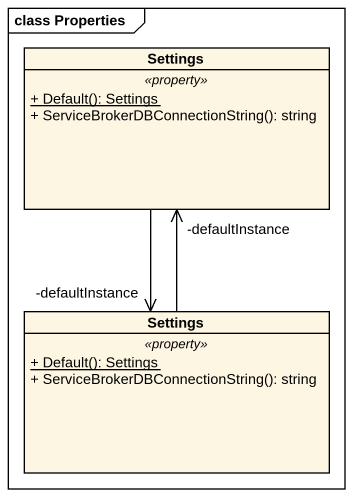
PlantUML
@startuml
mainframe class Properties
hide circle
hide empty members
skinparam classAttributeIconSize 0
class Settings {
  .. <<property>> ..
  {static} + Default(): Settings
  + ServiceBrokerDBConnectionString(): string
}
class "Settings" as Settings_2 {
  .. <<property>> ..
  {static} + Default(): Settings
  + ServiceBrokerDBConnectionString(): string
}
Settings --> "-defaultInstance" Settings_2
Settings_2 -up-> "-defaultInstance" Settings
@enduml
